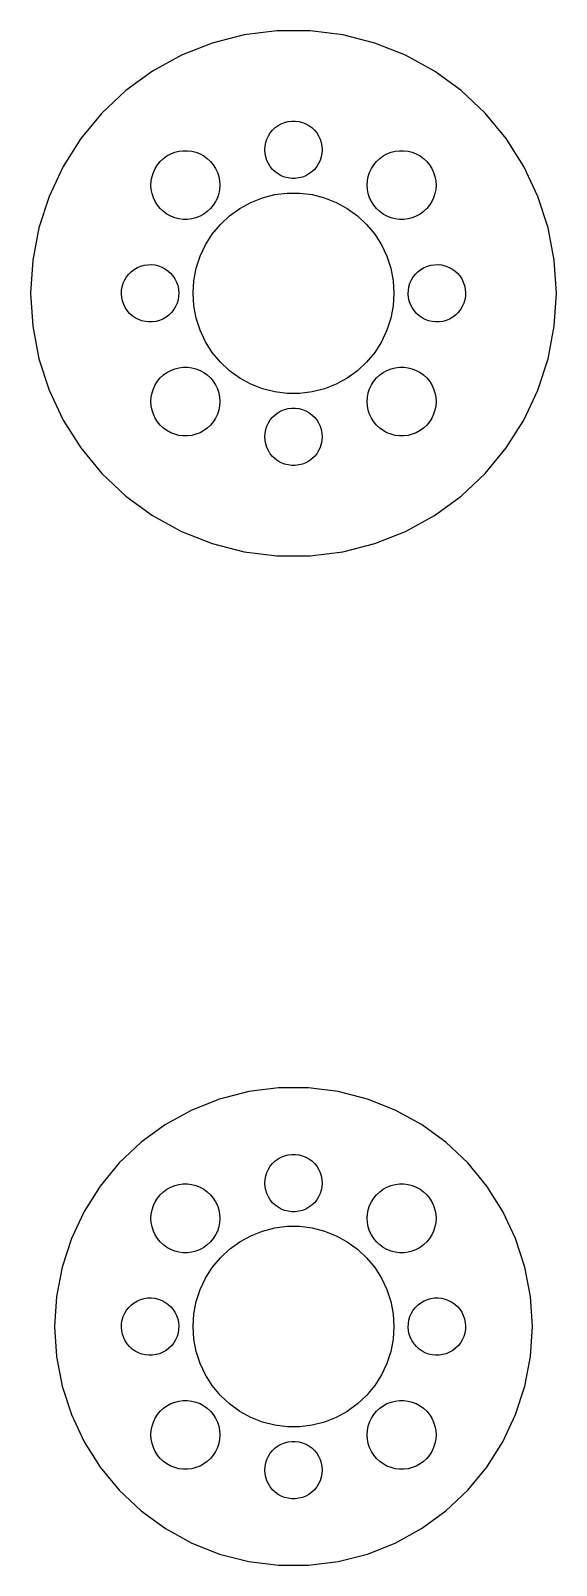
# Model space of a CAD drawing. Header units: metres. Extents: x -14 to 116, y 96 to 176.
# Drawn here: x -13.8 to 13.8, y 95.5 to 175.7 of the extents above; entities that cross this region are included whole.
import ezdxf

# ---------------------------------------------------------------- set-up
doc = ezdxf.new("R2010")
doc.units = ezdxf.units.M

msp = doc.modelspace()

# ---------------------------------------------------------------- linework, layer by layer
for p, q in [((-0.863358, 175.723), (-2.57649, 175.506)), ((0.863358, 175.723), (-0.863358, 175.723)), ((2.57649, 175.506), (0.863358, 175.723)), ((-4.24898, 175.077), (-5.85446, 174.441)), ((-2.57649, 175.506), (-4.24898, 175.077)), ((4.24898, 175.077), (2.57649, 175.506)), ((5.85446, 174.441), (4.24898, 175.077)), ((-5.85446, 174.441), (-7.36761, 173.609)), ((7.36761, 173.609), (5.85446, 174.441)), ((-7.36761, 173.609), (-8.76457, 172.595)), ((8.76457, 172.595), (7.36761, 173.609)), ((-8.76457, 172.595), (-10.0233, 171.413)), ((10.0233, 171.413), (8.76457, 172.595)), ((-10.0233, 171.413), (-11.124, 170.082)), ((-0.803726, 170.766), (-0.638657, 170.857)), ((-0.638657, 170.857), (-0.463516, 170.927)), ((-0.463516, 170.927), (-0.281067, 170.973)), ((-0.281067, 170.973), (-0.094177, 170.997)), ((-0.094177, 170.997), (0.094177, 170.997)), ((0.094177, 170.997), (0.281067, 170.973)), ((0.281067, 170.973), (0.463516, 170.927)), ((0.463516, 170.927), (0.638657, 170.857)), ((0.638657, 170.857), (0.803726, 170.766)), ((11.124, 170.082), (10.0233, 171.413)), ((-11.124, 170.082), (-12.0492, 168.624)), ((-1.45287, 169.873), (-1.39465, 170.052)), ((-1.39465, 170.052), (-1.31445, 170.223)), ((-1.31445, 170.223), (-1.21352, 170.382)), ((-1.21352, 170.382), (-1.09344, 170.527)), ((-1.09344, 170.527), (-0.956131, 170.656)), ((-0.956131, 170.656), (-0.803726, 170.766)), ((0.803726, 170.766), (0.956131, 170.656)), ((0.956131, 170.656), (1.09344, 170.527)), ((1.09344, 170.527), (1.21352, 170.382)), ((1.21352, 170.382), (1.31445, 170.223)), ((1.31445, 170.223), (1.39465, 170.052)), ((1.39465, 170.052), (1.45287, 169.873)), ((12.0492, 168.624), (11.124, 170.082)), ((-6.62148, 169.177), (-6.4234, 169.286)), ((-6.4234, 169.286), (-6.21323, 169.369)), ((-6.21323, 169.369), (-5.99428, 169.425)), ((-5.99428, 169.425), (-5.77002, 169.453)), ((-5.77002, 169.453), (-5.54398, 169.453)), ((-5.54398, 169.453), (-5.3197, 169.425)), ((-5.3197, 169.425), (-5.10077, 169.369)), ((-5.10077, 169.369), (-4.89059, 169.286)), ((-4.89059, 169.286), (-4.6925, 169.177)), ((-1.5, 169.5), (-1.48816, 169.688)), ((-1.48816, 169.312), (-1.5, 169.5)), ((-1.48816, 169.688), (-1.45287, 169.873)), ((-1.45287, 169.127), (-1.48816, 169.312)), ((1.45287, 169.873), (1.48816, 169.688)), ((1.48816, 169.312), (1.45287, 169.127)), ((1.48816, 169.688), (1.5, 169.5)), ((1.5, 169.5), (1.48816, 169.312)), ((4.6925, 169.177), (4.89059, 169.286)), ((4.89059, 169.286), (5.10077, 169.369)), ((5.10077, 169.369), (5.3197, 169.425)), ((5.3197, 169.425), (5.54398, 169.453)), ((5.54398, 169.453), (5.77002, 169.453)), ((5.77002, 169.453), (5.99428, 169.425)), ((5.99428, 169.425), (6.21323, 169.369)), ((6.21323, 169.369), (6.4234, 169.286)), ((6.4234, 169.286), (6.62148, 169.177)), ((-12.0492, 168.624), (-12.7844, 167.062)), ((-7.3306, 168.32), (-7.23434, 168.524)), ((-7.23434, 168.524), (-7.11322, 168.715)), ((-7.11322, 168.715), (-6.96913, 168.889)), ((-6.96913, 168.889), (-6.80435, 169.044)), ((-6.80435, 169.044), (-6.62148, 169.177)), ((-4.6925, 169.177), (-4.50963, 169.044)), ((-4.50963, 169.044), (-4.34485, 168.889)), ((-4.34485, 168.889), (-4.20076, 168.715)), ((-4.20076, 168.715), (-4.07964, 168.524)), ((-4.07964, 168.524), (-3.9834, 168.32)), ((-1.39465, 168.948), (-1.45287, 169.127)), ((-1.31445, 168.777), (-1.39465, 168.948)), ((-1.21352, 168.618), (-1.31445, 168.777)), ((-1.09344, 168.473), (-1.21352, 168.618)), ((-0.956131, 168.344), (-1.09344, 168.473)), ((1.09344, 168.473), (0.956131, 168.344)), ((1.21352, 168.618), (1.09344, 168.473)), ((1.31445, 168.777), (1.21352, 168.618)), ((1.39465, 168.948), (1.31445, 168.777)), ((1.45287, 169.127), (1.39465, 168.948)), ((3.9834, 168.32), (4.07964, 168.524)), ((4.07964, 168.524), (4.20076, 168.715)), ((4.20076, 168.715), (4.34485, 168.889)), ((4.34485, 168.889), (4.50963, 169.044)), ((4.50963, 169.044), (4.6925, 169.177)), ((6.62148, 169.177), (6.80435, 169.044)), ((6.80435, 169.044), (6.96913, 168.889)), ((6.96913, 168.889), (7.11322, 168.715)), ((7.11322, 168.715), (7.23434, 168.524)), ((7.23434, 168.524), (7.3306, 168.32)), ((12.7844, 167.062), (12.0492, 168.624)), ((-7.45699, 167.657), (-7.44279, 167.883)), ((-7.44279, 167.431), (-7.45699, 167.657)), ((-7.44279, 167.883), (-7.40044, 168.105)), ((-7.40044, 168.105), (-7.3306, 168.32)), ((-3.9834, 168.32), (-3.91354, 168.105)), ((-3.91354, 168.105), (-3.87119, 167.883)), ((-3.87119, 167.883), (-3.85699, 167.657)), ((-3.85699, 167.657), (-3.87119, 167.431)), ((-0.803726, 168.234), (-0.956131, 168.344)), ((-0.638657, 168.143), (-0.803726, 168.234)), ((-0.463516, 168.073), (-0.638657, 168.143)), ((-0.281067, 168.027), (-0.463516, 168.073)), ((-0.094177, 168.003), (-0.281067, 168.027)), ((0.094177, 168.003), (-0.094177, 168.003)), ((0.281067, 168.027), (0.094177, 168.003)), ((0.463516, 168.073), (0.281067, 168.027)), ((0.638657, 168.143), (0.463516, 168.073)), ((0.803726, 168.234), (0.638657, 168.143)), ((0.956131, 168.344), (0.803726, 168.234)), ((3.85699, 167.657), (3.87119, 167.883)), ((3.87119, 167.431), (3.85699, 167.657)), ((3.87119, 167.883), (3.91354, 168.105)), ((3.91354, 168.105), (3.9834, 168.32)), ((7.3306, 168.32), (7.40044, 168.105)), ((7.40044, 168.105), (7.44279, 167.883)), ((7.44279, 167.883), (7.45699, 167.657)), ((7.45699, 167.657), (7.44279, 167.431)), ((-12.7844, 167.062), (-13.318, 165.419)), ((-7.40044, 167.209), (-7.44279, 167.431)), ((-7.3306, 166.994), (-7.40044, 167.209)), ((-7.23434, 166.79), (-7.3306, 166.994)), ((-3.9834, 166.994), (-4.07964, 166.79)), ((-3.91354, 167.209), (-3.9834, 166.994)), ((-3.87119, 167.431), (-3.91354, 167.209)), ((-2.23534, 166.75), (-1.62233, 166.993)), ((-1.62233, 166.993), (-0.983749, 167.157)), ((-0.983749, 167.157), (-0.329636, 167.24)), ((-0.329636, 167.24), (0.329636, 167.24)), ((0.329636, 167.24), (0.983749, 167.157)), ((0.983749, 167.157), (1.62233, 166.993)), ((1.62233, 166.993), (2.23534, 166.75)), ((3.91354, 167.209), (3.87119, 167.431)), ((3.9834, 166.994), (3.91354, 167.209)), ((4.07964, 166.79), (3.9834, 166.994)), ((7.3306, 166.994), (7.23434, 166.79)), ((7.40044, 167.209), (7.3306, 166.994)), ((7.44279, 167.431), (7.40044, 167.209)), ((13.318, 165.419), (12.7844, 167.062)), ((-7.11322, 166.599), (-7.23434, 166.79)), ((-6.96913, 166.425), (-7.11322, 166.599)), ((-6.80435, 166.27), (-6.96913, 166.425)), ((-6.62148, 166.137), (-6.80435, 166.27)), ((-6.4234, 166.028), (-6.62148, 166.137)), ((-6.21323, 165.945), (-6.4234, 166.028)), ((-4.89059, 166.028), (-5.10077, 165.945)), ((-4.6925, 166.137), (-4.89059, 166.028)), ((-4.50963, 166.27), (-4.6925, 166.137)), ((-4.34485, 166.425), (-4.50963, 166.27)), ((-4.20076, 166.599), (-4.34485, 166.425)), ((-4.07964, 166.79), (-4.20076, 166.599)), ((-3.82707, 165.594), (-3.34647, 166.045)), ((-3.34647, 166.045), (-2.81308, 166.433)), ((-2.81308, 166.433), (-2.23534, 166.75)), ((2.23534, 166.75), (2.81308, 166.433)), ((2.81308, 166.433), (3.34647, 166.045)), ((3.34647, 166.045), (3.82707, 165.594)), ((4.20076, 166.599), (4.07964, 166.79)), ((4.34485, 166.425), (4.20076, 166.599)), ((4.50963, 166.27), (4.34485, 166.425)), ((4.6925, 166.137), (4.50963, 166.27)), ((4.89059, 166.028), (4.6925, 166.137)), ((5.10077, 165.945), (4.89059, 166.028)), ((6.4234, 166.028), (6.21323, 165.945)), ((6.62148, 166.137), (6.4234, 166.028)), ((6.80435, 166.27), (6.62148, 166.137)), ((6.96913, 166.425), (6.80435, 166.27)), ((7.11322, 166.599), (6.96913, 166.425)), ((7.23434, 166.79), (7.11322, 166.599)), ((-13.318, 165.419), (-13.6416, 163.723)), ((-5.99428, 165.889), (-6.21323, 165.945)), ((-5.77002, 165.861), (-5.99428, 165.889)), ((-5.54398, 165.861), (-5.77002, 165.861)), ((-5.3197, 165.889), (-5.54398, 165.861)), ((-5.10077, 165.945), (-5.3197, 165.889)), ((-4.24733, 165.086), (-3.82707, 165.594)), ((3.82707, 165.594), (4.24733, 165.086)), ((5.3197, 165.889), (5.10077, 165.945)), ((5.54398, 165.861), (5.3197, 165.889)), ((5.77002, 165.861), (5.54398, 165.861)), ((5.99428, 165.889), (5.77002, 165.861)), ((6.21323, 165.945), (5.99428, 165.889)), ((13.6416, 163.723), (13.318, 165.419)), ((-4.88132, 163.933), (-4.6006, 164.529)), ((-4.6006, 164.529), (-4.24733, 165.086)), ((4.24733, 165.086), (4.6006, 164.529)), ((4.6006, 164.529), (4.88132, 163.933)), ((-13.6416, 163.723), (-13.75, 162)), ((-5.08505, 163.306), (-4.88132, 163.933)), ((4.88132, 163.933), (5.08505, 163.306)), ((13.75, 162), (13.6416, 163.723)), ((-8.8293, 162.695), (-8.73172, 162.856)), ((-8.73172, 162.856), (-8.61472, 163.004)), ((-8.61472, 163.004), (-8.48012, 163.135)), ((-8.48012, 163.135), (-8.33008, 163.249)), ((-8.33008, 163.249), (-8.16695, 163.344)), ((-8.16695, 163.344), (-7.99329, 163.417)), ((-7.99329, 163.417), (-7.81186, 163.467)), ((-7.81186, 163.467), (-7.6255, 163.495)), ((-7.6255, 163.495), (-7.43718, 163.499)), ((-7.43718, 163.499), (-7.24983, 163.479)), ((-7.24983, 163.479), (-7.06645, 163.436)), ((-7.06645, 163.436), (-6.88989, 163.37)), ((-6.88989, 163.37), (-6.72295, 163.283)), ((-6.72295, 163.283), (-6.56827, 163.176)), ((-6.56827, 163.176), (-6.42828, 163.049)), ((-6.42828, 163.049), (-6.30519, 162.907)), ((-6.30519, 162.907), (-6.20096, 162.75)), ((-5.20859, 162.658), (-5.08505, 163.306)), ((5.08505, 163.306), (5.20859, 162.658)), ((6.17068, 162.695), (6.26826, 162.856)), ((6.26826, 162.856), (6.38527, 163.004)), ((6.38527, 163.004), (6.51987, 163.135)), ((6.51987, 163.135), (6.66991, 163.249)), ((6.66991, 163.249), (6.83304, 163.344)), ((6.83304, 163.344), (7.0067, 163.417)), ((7.0067, 163.417), (7.18813, 163.467)), ((7.18813, 163.467), (7.37448, 163.495)), ((7.37448, 163.495), (7.56281, 163.499)), ((7.56281, 163.499), (7.75015, 163.479)), ((7.75015, 163.479), (7.93353, 163.436)), ((7.93353, 163.436), (8.11009, 163.37)), ((8.11009, 163.37), (8.27704, 163.283)), ((8.27704, 163.283), (8.43172, 163.176)), ((8.43172, 163.176), (8.5717, 163.049)), ((8.5717, 163.049), (8.69479, 162.907)), ((8.69479, 162.907), (8.79903, 162.75)), ((-8.99966, 161.969), (-8.99178, 162.157)), ((-8.99178, 162.157), (-8.96036, 162.343)), ((-8.96036, 162.343), (-8.90591, 162.523)), ((-8.90591, 162.523), (-8.8293, 162.695)), ((-6.20096, 162.75), (-6.1172, 162.581)), ((-6.1172, 162.581), (-6.05525, 162.403)), ((-6.05525, 162.403), (-6.01608, 162.219)), ((-6.01608, 162.219), (-6.00032, 162.031)), ((-6.00032, 162.031), (-6.00821, 161.843)), ((-5.25, 162), (-5.20859, 162.658)), ((5.20859, 162.658), (5.25, 162)), ((6.00032, 161.969), (6.00821, 162.157)), ((6.00821, 162.157), (6.03963, 162.343)), ((6.03963, 162.343), (6.09407, 162.523)), ((6.09407, 162.523), (6.17068, 162.695)), ((8.79903, 162.75), (8.88278, 162.581)), ((8.88278, 162.581), (8.94473, 162.403)), ((8.94473, 162.403), (8.9839, 162.219)), ((8.9839, 162.219), (8.99966, 162.031)), ((8.99966, 162.031), (8.99178, 161.843)), ((-13.75, 162), (-13.6416, 160.277)), ((-8.9839, 161.781), (-8.99966, 161.969)), ((-8.94473, 161.597), (-8.9839, 161.781)), ((-8.88278, 161.419), (-8.94473, 161.597)), ((-8.79903, 161.25), (-8.88278, 161.419)), ((-8.69479, 161.093), (-8.79903, 161.25)), ((-6.17068, 161.305), (-6.26826, 161.144)), ((-6.09407, 161.477), (-6.17068, 161.305)), ((-6.03963, 161.657), (-6.09407, 161.477)), ((-6.00821, 161.843), (-6.03963, 161.657)), ((-5.20859, 161.342), (-5.25, 162)), ((-5.08505, 160.694), (-5.20859, 161.342)), ((5.20859, 161.342), (5.08505, 160.694)), ((5.25, 162), (5.20859, 161.342)), ((6.01608, 161.781), (6.00032, 161.969)), ((6.05525, 161.597), (6.01608, 161.781)), ((6.1172, 161.419), (6.05525, 161.597)), ((6.20096, 161.25), (6.1172, 161.419)), ((6.30519, 161.093), (6.20096, 161.25)), ((8.8293, 161.305), (8.73172, 161.144)), ((8.90591, 161.477), (8.8293, 161.305)), ((8.96036, 161.657), (8.90591, 161.477)), ((8.99178, 161.843), (8.96036, 161.657)), ((13.6416, 160.277), (13.75, 162)), ((-8.5717, 160.951), (-8.69479, 161.093)), ((-8.43172, 160.824), (-8.5717, 160.951)), ((-8.27704, 160.717), (-8.43172, 160.824)), ((-8.11009, 160.63), (-8.27704, 160.717)), ((-7.93353, 160.564), (-8.11009, 160.63)), ((-7.75015, 160.521), (-7.93353, 160.564)), ((-7.56281, 160.501), (-7.75015, 160.521)), ((-7.37448, 160.505), (-7.56281, 160.501)), ((-7.18813, 160.533), (-7.37448, 160.505)), ((-7.0067, 160.583), (-7.18813, 160.533)), ((-6.83304, 160.656), (-7.0067, 160.583)), ((-6.66991, 160.751), (-6.83304, 160.656)), ((-6.51987, 160.865), (-6.66991, 160.751)), ((-6.38527, 160.996), (-6.51987, 160.865)), ((-6.26826, 161.144), (-6.38527, 160.996)), ((-4.88132, 160.067), (-5.08505, 160.694)), ((5.08505, 160.694), (4.88132, 160.067)), ((6.42828, 160.951), (6.30519, 161.093)), ((6.56827, 160.824), (6.42828, 160.951)), ((6.72295, 160.717), (6.56827, 160.824)), ((6.88989, 160.63), (6.72295, 160.717)), ((7.06645, 160.564), (6.88989, 160.63)), ((7.24983, 160.521), (7.06645, 160.564)), ((7.43718, 160.501), (7.24983, 160.521)), ((7.6255, 160.505), (7.43718, 160.501)), ((7.81186, 160.533), (7.6255, 160.505)), ((7.99329, 160.583), (7.81186, 160.533)), ((8.16695, 160.656), (7.99329, 160.583)), ((8.33008, 160.751), (8.16695, 160.656)), ((8.48012, 160.865), (8.33008, 160.751)), ((8.61472, 160.996), (8.48012, 160.865)), ((8.73172, 161.144), (8.61472, 160.996)), ((-13.6416, 160.277), (-13.318, 158.581)), ((-4.6006, 159.471), (-4.88132, 160.067)), ((4.88132, 160.067), (4.6006, 159.471)), ((13.318, 158.581), (13.6416, 160.277)), ((-4.24733, 158.914), (-4.6006, 159.471)), ((-3.82707, 158.406), (-4.24733, 158.914)), ((4.24733, 158.914), (3.82707, 158.406)), ((4.6006, 159.471), (4.24733, 158.914)), ((-13.318, 158.581), (-12.7844, 156.938)), ((-6.4234, 157.972), (-6.21323, 158.055)), ((-6.21323, 158.055), (-5.99428, 158.111)), ((-5.99428, 158.111), (-5.77002, 158.139)), ((-5.77002, 158.139), (-5.54398, 158.139)), ((-5.54398, 158.139), (-5.3197, 158.111)), ((-5.3197, 158.111), (-5.10077, 158.055)), ((-5.10077, 158.055), (-4.89059, 157.972)), ((-3.34647, 157.955), (-3.82707, 158.406)), ((3.82707, 158.406), (3.34647, 157.955)), ((4.89059, 157.972), (5.10077, 158.055)), ((5.10077, 158.055), (5.3197, 158.111)), ((5.3197, 158.111), (5.54398, 158.139)), ((5.54398, 158.139), (5.77002, 158.139)), ((5.77002, 158.139), (5.99428, 158.111)), ((5.99428, 158.111), (6.21323, 158.055)), ((6.21323, 158.055), (6.4234, 157.972)), ((12.7844, 156.938), (13.318, 158.581)), ((-7.3306, 157.006), (-7.23434, 157.21)), ((-7.23434, 157.21), (-7.11322, 157.401)), ((-7.11322, 157.401), (-6.96913, 157.575)), ((-6.96913, 157.575), (-6.80435, 157.73)), ((-6.80435, 157.73), (-6.62148, 157.863)), ((-6.62148, 157.863), (-6.4234, 157.972)), ((-4.89059, 157.972), (-4.6925, 157.863)), ((-4.6925, 157.863), (-4.50963, 157.73)), ((-4.50963, 157.73), (-4.34485, 157.575)), ((-4.34485, 157.575), (-4.20076, 157.401)), ((-4.20076, 157.401), (-4.07964, 157.21)), ((-4.07964, 157.21), (-3.9834, 157.006)), ((-2.81308, 157.567), (-3.34647, 157.955)), ((-2.23534, 157.25), (-2.81308, 157.567)), ((-1.62233, 157.007), (-2.23534, 157.25)), ((2.23534, 157.25), (1.62233, 157.007)), ((2.81308, 157.567), (2.23534, 157.25)), ((3.34647, 157.955), (2.81308, 157.567)), ((3.9834, 157.006), (4.07964, 157.21)), ((4.07964, 157.21), (4.20076, 157.401)), ((4.20076, 157.401), (4.34485, 157.575)), ((4.34485, 157.575), (4.50963, 157.73)), ((4.50963, 157.73), (4.6925, 157.863)), ((4.6925, 157.863), (4.89059, 157.972)), ((6.4234, 157.972), (6.62148, 157.863)), ((6.62148, 157.863), (6.80435, 157.73)), ((6.80435, 157.73), (6.96913, 157.575)), ((6.96913, 157.575), (7.11322, 157.401)), ((7.11322, 157.401), (7.23434, 157.21)), ((7.23434, 157.21), (7.3306, 157.006)), ((-12.7844, 156.938), (-12.0492, 155.376)), ((-7.45699, 156.343), (-7.44279, 156.569)), ((-7.44279, 156.569), (-7.40044, 156.791)), ((-7.40044, 156.791), (-7.3306, 157.006)), ((-3.9834, 157.006), (-3.91354, 156.791)), ((-3.91354, 156.791), (-3.87119, 156.569)), ((-3.87119, 156.569), (-3.85699, 156.343)), ((-0.983749, 156.843), (-1.62233, 157.007)), ((-0.329636, 156.76), (-0.983749, 156.843)), ((0.329636, 156.76), (-0.329636, 156.76)), ((0.983749, 156.843), (0.329636, 156.76)), ((1.62233, 157.007), (0.983749, 156.843)), ((3.85699, 156.343), (3.87119, 156.569)), ((3.87119, 156.569), (3.91354, 156.791)), ((3.91354, 156.791), (3.9834, 157.006)), ((7.3306, 157.006), (7.40044, 156.791)), ((7.40044, 156.791), (7.44279, 156.569)), ((7.44279, 156.569), (7.45699, 156.343)), ((12.0492, 155.376), (12.7844, 156.938)), ((-7.44279, 156.117), (-7.45699, 156.343)), ((-7.40044, 155.895), (-7.44279, 156.117)), ((-7.3306, 155.68), (-7.40044, 155.895)), ((-7.23434, 155.476), (-7.3306, 155.68)), ((-3.9834, 155.68), (-4.07964, 155.476)), ((-3.91354, 155.895), (-3.9834, 155.68)), ((-3.87119, 156.117), (-3.91354, 155.895)), ((-3.85699, 156.343), (-3.87119, 156.117)), ((-1.09344, 155.527), (-0.956131, 155.656)), ((-0.956131, 155.656), (-0.803726, 155.766)), ((-0.803726, 155.766), (-0.638657, 155.857)), ((-0.638657, 155.857), (-0.463516, 155.927)), ((-0.463516, 155.927), (-0.281067, 155.973)), ((-0.281067, 155.973), (-0.094177, 155.997)), ((-0.094177, 155.997), (0.094177, 155.997)), ((0.094177, 155.997), (0.281067, 155.973)), ((0.281067, 155.973), (0.463516, 155.927)), ((0.463516, 155.927), (0.638657, 155.857)), ((0.638657, 155.857), (0.803726, 155.766)), ((0.803726, 155.766), (0.956131, 155.656)), ((0.956131, 155.656), (1.09344, 155.527)), ((3.87119, 156.117), (3.85699, 156.343)), ((3.91354, 155.895), (3.87119, 156.117)), ((3.9834, 155.68), (3.91354, 155.895)), ((4.07964, 155.476), (3.9834, 155.68)), ((7.3306, 155.68), (7.23434, 155.476)), ((7.40044, 155.895), (7.3306, 155.68)), ((7.44279, 156.117), (7.40044, 155.895)), ((7.45699, 156.343), (7.44279, 156.117)), ((-12.0492, 155.376), (-11.124, 153.918)), ((-7.11322, 155.285), (-7.23434, 155.476)), ((-6.96913, 155.111), (-7.11322, 155.285)), ((-6.80435, 154.956), (-6.96913, 155.111)), ((-6.62148, 154.823), (-6.80435, 154.956)), ((-6.4234, 154.714), (-6.62148, 154.823)), ((-4.6925, 154.823), (-4.89059, 154.714)), ((-4.50963, 154.956), (-4.6925, 154.823)), ((-4.34485, 155.111), (-4.50963, 154.956)), ((-4.20076, 155.285), (-4.34485, 155.111)), ((-4.07964, 155.476), (-4.20076, 155.285)), ((-1.48816, 154.688), (-1.45287, 154.873)), ((-1.45287, 154.873), (-1.39465, 155.052)), ((-1.39465, 155.052), (-1.31445, 155.223)), ((-1.31445, 155.223), (-1.21352, 155.382)), ((-1.21352, 155.382), (-1.09344, 155.527)), ((1.09344, 155.527), (1.21352, 155.382)), ((1.21352, 155.382), (1.31445, 155.223)), ((1.31445, 155.223), (1.39465, 155.052)), ((1.39465, 155.052), (1.45287, 154.873)), ((1.45287, 154.873), (1.48816, 154.688)), ((4.20076, 155.285), (4.07964, 155.476)), ((4.34485, 155.111), (4.20076, 155.285)), ((4.50963, 154.956), (4.34485, 155.111)), ((4.6925, 154.823), (4.50963, 154.956)), ((4.89059, 154.714), (4.6925, 154.823)), ((6.62148, 154.823), (6.4234, 154.714)), ((6.80435, 154.956), (6.62148, 154.823)), ((6.96913, 155.111), (6.80435, 154.956)), ((7.11322, 155.285), (6.96913, 155.111)), ((7.23434, 155.476), (7.11322, 155.285)), ((11.124, 153.918), (12.0492, 155.376)), ((-6.21323, 154.631), (-6.4234, 154.714)), ((-5.99428, 154.575), (-6.21323, 154.631)), ((-5.77002, 154.547), (-5.99428, 154.575)), ((-5.54398, 154.547), (-5.77002, 154.547)), ((-5.3197, 154.575), (-5.54398, 154.547)), ((-5.10077, 154.631), (-5.3197, 154.575)), ((-4.89059, 154.714), (-5.10077, 154.631)), ((-1.5, 154.5), (-1.48816, 154.688)), ((-1.48816, 154.312), (-1.5, 154.5)), ((-1.45287, 154.127), (-1.48816, 154.312)), ((-1.39465, 153.948), (-1.45287, 154.127)), ((1.45287, 154.127), (1.39465, 153.948)), ((1.48816, 154.312), (1.45287, 154.127)), ((1.48816, 154.688), (1.5, 154.5)), ((1.5, 154.5), (1.48816, 154.312)), ((5.10077, 154.631), (4.89059, 154.714)), ((5.3197, 154.575), (5.10077, 154.631)), ((5.54398, 154.547), (5.3197, 154.575)), ((5.77002, 154.547), (5.54398, 154.547)), ((5.99428, 154.575), (5.77002, 154.547)), ((6.21323, 154.631), (5.99428, 154.575)), ((6.4234, 154.714), (6.21323, 154.631)), ((-11.124, 153.918), (-10.0233, 152.587)), ((-1.31445, 153.777), (-1.39465, 153.948)), ((-1.21352, 153.618), (-1.31445, 153.777)), ((-1.09344, 153.473), (-1.21352, 153.618)), ((-0.956131, 153.344), (-1.09344, 153.473)), ((-0.803726, 153.234), (-0.956131, 153.344)), ((-0.638657, 153.143), (-0.803726, 153.234)), ((0.803726, 153.234), (0.638657, 153.143)), ((0.956131, 153.344), (0.803726, 153.234)), ((1.09344, 153.473), (0.956131, 153.344)), ((1.21352, 153.618), (1.09344, 153.473)), ((1.31445, 153.777), (1.21352, 153.618)), ((1.39465, 153.948), (1.31445, 153.777)), ((10.0233, 152.587), (11.124, 153.918)), ((-10.0233, 152.587), (-8.76457, 151.405)), ((-0.463516, 153.073), (-0.638657, 153.143)), ((-0.281067, 153.027), (-0.463516, 153.073)), ((-0.094177, 153.003), (-0.281067, 153.027)), ((0.094177, 153.003), (-0.094177, 153.003)), ((0.281067, 153.027), (0.094177, 153.003)), ((0.463516, 153.073), (0.281067, 153.027)), ((0.638657, 153.143), (0.463516, 153.073)), ((8.76457, 151.405), (10.0233, 152.587)), ((-8.76457, 151.405), (-7.36761, 150.391)), ((7.36761, 150.391), (8.76457, 151.405)), ((-7.36761, 150.391), (-5.85446, 149.559)), ((5.85446, 149.559), (7.36761, 150.391)), ((-5.85446, 149.559), (-4.24898, 148.923)), ((4.24898, 148.923), (5.85446, 149.559)), ((-4.24898, 148.923), (-2.57649, 148.494)), ((-2.57649, 148.494), (-0.863358, 148.277)), ((0.863358, 148.277), (2.57649, 148.494)), ((2.57649, 148.494), (4.24898, 148.923)), ((-0.863358, 148.277), (0.863358, 148.277)), ((-0.784866, 120.475), (-2.34225, 120.279)), ((0.784866, 120.475), (-0.784866, 120.475)), ((2.34225, 120.279), (0.784866, 120.475)), ((-3.8627, 119.888), (-5.32224, 119.31)), ((-2.34225, 120.279), (-3.8627, 119.888)), ((3.8627, 119.888), (2.34225, 120.279)), ((5.32224, 119.31), (3.8627, 119.888)), ((-5.32224, 119.31), (-6.69783, 118.554)), ((6.69783, 118.554), (5.32224, 119.31)), ((-6.69783, 118.554), (-7.96779, 117.631)), ((7.96779, 117.631), (6.69783, 118.554)), ((-7.96779, 117.631), (-9.11211, 116.557)), ((9.11211, 116.557), (7.96779, 117.631)), ((-9.11211, 116.557), (-10.1127, 115.347)), ((-1.31445, 116.223), (-1.21352, 116.382)), ((-1.21352, 116.382), (-1.09344, 116.527)), ((-1.09344, 116.527), (-0.956131, 116.656)), ((-0.956131, 116.656), (-0.803726, 116.766)), ((-0.803726, 116.766), (-0.638657, 116.857)), ((-0.638657, 116.857), (-0.463516, 116.927)), ((-0.463516, 116.927), (-0.281067, 116.973)), ((-0.281067, 116.973), (-0.094177, 116.997)), ((-0.094177, 116.997), (0.094177, 116.997)), ((0.094177, 116.997), (0.281067, 116.973)), ((0.281067, 116.973), (0.463516, 116.927)), ((0.463516, 116.927), (0.638657, 116.857)), ((0.638657, 116.857), (0.803726, 116.766)), ((0.803726, 116.766), (0.956131, 116.656)), ((0.956131, 116.656), (1.09344, 116.527)), ((1.09344, 116.527), (1.21352, 116.382)), ((1.21352, 116.382), (1.31445, 116.223)), ((10.1127, 115.347), (9.11211, 116.557)), ((-1.5, 115.5), (-1.48816, 115.688)), ((-1.48816, 115.312), (-1.5, 115.5)), ((-1.48816, 115.688), (-1.45287, 115.873)), ((-1.45287, 115.873), (-1.39465, 116.052)), ((-1.39465, 116.052), (-1.31445, 116.223)), ((1.31445, 116.223), (1.39465, 116.052)), ((1.39465, 116.052), (1.45287, 115.873)), ((1.45287, 115.873), (1.48816, 115.688)), ((1.48816, 115.688), (1.5, 115.5)), ((1.5, 115.5), (1.48816, 115.312)), ((-10.1127, 115.347), (-10.9538, 114.022)), ((-7.23434, 114.524), (-7.11322, 114.715)), ((-7.11322, 114.715), (-6.96913, 114.889)), ((-6.96913, 114.889), (-6.80435, 115.044)), ((-6.80435, 115.044), (-6.62148, 115.177)), ((-6.62148, 115.177), (-6.4234, 115.286)), ((-6.4234, 115.286), (-6.21323, 115.369)), ((-6.21323, 115.369), (-5.99428, 115.425)), ((-5.99428, 115.425), (-5.77002, 115.453)), ((-5.77002, 115.453), (-5.54398, 115.453)), ((-5.54398, 115.453), (-5.3197, 115.425)), ((-5.3197, 115.425), (-5.10077, 115.369)), ((-5.10077, 115.369), (-4.89059, 115.286)), ((-4.89059, 115.286), (-4.6925, 115.177)), ((-4.6925, 115.177), (-4.50963, 115.044)), ((-4.50963, 115.044), (-4.34485, 114.889)), ((-4.34485, 114.889), (-4.20076, 114.715)), ((-4.20076, 114.715), (-4.07964, 114.524)), ((-1.45287, 115.127), (-1.48816, 115.312)), ((-1.39465, 114.948), (-1.45287, 115.127)), ((-1.31445, 114.777), (-1.39465, 114.948)), ((-1.21352, 114.618), (-1.31445, 114.777)), ((1.31445, 114.777), (1.21352, 114.618)), ((1.39465, 114.948), (1.31445, 114.777)), ((1.45287, 115.127), (1.39465, 114.948)), ((1.48816, 115.312), (1.45287, 115.127)), ((4.07964, 114.524), (4.20076, 114.715)), ((4.20076, 114.715), (4.34485, 114.889)), ((4.34485, 114.889), (4.50963, 115.044)), ((4.50963, 115.044), (4.6925, 115.177)), ((4.6925, 115.177), (4.89059, 115.286)), ((4.89059, 115.286), (5.10077, 115.369)), ((5.10077, 115.369), (5.3197, 115.425)), ((5.3197, 115.425), (5.54398, 115.453)), ((5.54398, 115.453), (5.77002, 115.453)), ((5.77002, 115.453), (5.99428, 115.425)), ((5.99428, 115.425), (6.21323, 115.369)), ((6.21323, 115.369), (6.4234, 115.286)), ((6.4234, 115.286), (6.62148, 115.177)), ((6.62148, 115.177), (6.80435, 115.044)), ((6.80435, 115.044), (6.96913, 114.889)), ((6.96913, 114.889), (7.11322, 114.715)), ((7.11322, 114.715), (7.23434, 114.524)), ((10.9538, 114.022), (10.1127, 115.347)), ((-10.9538, 114.022), (-11.6222, 112.602)), ((-7.45699, 113.657), (-7.44279, 113.883)), ((-7.44279, 113.883), (-7.40044, 114.105)), ((-7.40044, 114.105), (-7.3306, 114.32)), ((-7.3306, 114.32), (-7.23434, 114.524)), ((-4.07964, 114.524), (-3.9834, 114.32)), ((-3.9834, 114.32), (-3.91354, 114.105)), ((-3.91354, 114.105), (-3.87119, 113.883)), ((-3.87119, 113.883), (-3.85699, 113.657)), ((-1.09344, 114.473), (-1.21352, 114.618)), ((-0.956131, 114.344), (-1.09344, 114.473)), ((-0.803726, 114.234), (-0.956131, 114.344)), ((-0.638657, 114.143), (-0.803726, 114.234)), ((-0.463516, 114.073), (-0.638657, 114.143)), ((-0.281067, 114.027), (-0.463516, 114.073)), ((-0.094177, 114.003), (-0.281067, 114.027)), ((0.094177, 114.003), (-0.094177, 114.003)), ((0.281067, 114.027), (0.094177, 114.003)), ((0.463516, 114.073), (0.281067, 114.027)), ((0.638657, 114.143), (0.463516, 114.073)), ((0.803726, 114.234), (0.638657, 114.143)), ((0.956131, 114.344), (0.803726, 114.234)), ((1.09344, 114.473), (0.956131, 114.344)), ((1.21352, 114.618), (1.09344, 114.473)), ((3.85699, 113.657), (3.87119, 113.883)), ((3.87119, 113.883), (3.91354, 114.105)), ((3.91354, 114.105), (3.9834, 114.32)), ((3.9834, 114.32), (4.07964, 114.524)), ((7.23434, 114.524), (7.3306, 114.32)), ((7.3306, 114.32), (7.40044, 114.105)), ((7.40044, 114.105), (7.44279, 113.883)), ((7.44279, 113.883), (7.45699, 113.657)), ((11.6222, 112.602), (10.9538, 114.022)), ((-7.44279, 113.431), (-7.45699, 113.657)), ((-7.40044, 113.209), (-7.44279, 113.431)), ((-7.3306, 112.994), (-7.40044, 113.209)), ((-3.91354, 113.209), (-3.9834, 112.994)), ((-3.87119, 113.431), (-3.91354, 113.209)), ((-3.85699, 113.657), (-3.87119, 113.431)), ((-1.62233, 112.993), (-0.983749, 113.157)), ((-0.983749, 113.157), (-0.329636, 113.24)), ((-0.329636, 113.24), (0.329636, 113.24)), ((0.329636, 113.24), (0.983749, 113.157)), ((0.983749, 113.157), (1.62233, 112.993)), ((3.87119, 113.431), (3.85699, 113.657)), ((3.91354, 113.209), (3.87119, 113.431)), ((3.9834, 112.994), (3.91354, 113.209)), ((7.40044, 113.209), (7.3306, 112.994)), ((7.44279, 113.431), (7.40044, 113.209)), ((7.45699, 113.657), (7.44279, 113.431)), ((-11.6222, 112.602), (-12.1073, 111.109)), ((-7.23434, 112.79), (-7.3306, 112.994)), ((-7.11322, 112.599), (-7.23434, 112.79)), ((-6.96913, 112.425), (-7.11322, 112.599)), ((-6.80435, 112.27), (-6.96913, 112.425)), ((-4.34485, 112.425), (-4.50963, 112.27)), ((-4.20076, 112.599), (-4.34485, 112.425)), ((-4.07964, 112.79), (-4.20076, 112.599)), ((-3.9834, 112.994), (-4.07964, 112.79)), ((-3.34647, 112.045), (-2.81308, 112.433)), ((-2.81308, 112.433), (-2.23534, 112.75)), ((-2.23534, 112.75), (-1.62233, 112.993)), ((1.62233, 112.993), (2.23534, 112.75)), ((2.23534, 112.75), (2.81308, 112.433)), ((2.81308, 112.433), (3.34647, 112.045)), ((4.07964, 112.79), (3.9834, 112.994)), ((4.20076, 112.599), (4.07964, 112.79)), ((4.34485, 112.425), (4.20076, 112.599)), ((4.50963, 112.27), (4.34485, 112.425)), ((6.96913, 112.425), (6.80435, 112.27)), ((7.11322, 112.599), (6.96913, 112.425)), ((7.23434, 112.79), (7.11322, 112.599)), ((7.3306, 112.994), (7.23434, 112.79)), ((12.1073, 111.109), (11.6222, 112.602)), ((-6.62148, 112.137), (-6.80435, 112.27)), ((-6.4234, 112.028), (-6.62148, 112.137)), ((-6.21323, 111.945), (-6.4234, 112.028)), ((-5.99428, 111.889), (-6.21323, 111.945)), ((-5.77002, 111.861), (-5.99428, 111.889)), ((-5.54398, 111.861), (-5.77002, 111.861)), ((-5.3197, 111.889), (-5.54398, 111.861)), ((-5.10077, 111.945), (-5.3197, 111.889)), ((-4.89059, 112.028), (-5.10077, 111.945)), ((-4.6925, 112.137), (-4.89059, 112.028)), ((-4.50963, 112.27), (-4.6925, 112.137)), ((-4.24733, 111.086), (-3.82707, 111.594)), ((-3.82707, 111.594), (-3.34647, 112.045)), ((3.34647, 112.045), (3.82707, 111.594)), ((3.82707, 111.594), (4.24733, 111.086)), ((4.6925, 112.137), (4.50963, 112.27)), ((4.89059, 112.028), (4.6925, 112.137)), ((5.10077, 111.945), (4.89059, 112.028)), ((5.3197, 111.889), (5.10077, 111.945)), ((5.54398, 111.861), (5.3197, 111.889)), ((5.77002, 111.861), (5.54398, 111.861)), ((5.99428, 111.889), (5.77002, 111.861)), ((6.21323, 111.945), (5.99428, 111.889)), ((6.4234, 112.028), (6.21323, 111.945)), ((6.62148, 112.137), (6.4234, 112.028)), ((6.80435, 112.27), (6.62148, 112.137)), ((-12.1073, 111.109), (-12.4014, 109.567)), ((-4.6006, 110.529), (-4.24733, 111.086)), ((4.24733, 111.086), (4.6006, 110.529)), ((12.4014, 109.567), (12.1073, 111.109)), ((-5.08505, 109.306), (-4.88132, 109.933)), ((-4.88132, 109.933), (-4.6006, 110.529)), ((4.6006, 110.529), (4.88132, 109.933)), ((4.88132, 109.933), (5.08505, 109.306)), ((-12.4014, 109.567), (-12.5, 108)), ((-8.61472, 109.004), (-8.48012, 109.135)), ((-8.48012, 109.135), (-8.33008, 109.249)), ((-8.33008, 109.249), (-8.16695, 109.344)), ((-8.16695, 109.344), (-7.99329, 109.417)), ((-7.99329, 109.417), (-7.81186, 109.467)), ((-7.81186, 109.467), (-7.6255, 109.495)), ((-7.6255, 109.495), (-7.43718, 109.499)), ((-7.43718, 109.499), (-7.24983, 109.479)), ((-7.24983, 109.479), (-7.06645, 109.436)), ((-7.06645, 109.436), (-6.88989, 109.37)), ((-6.88989, 109.37), (-6.72295, 109.283)), ((-6.72295, 109.283), (-6.56827, 109.176)), ((-6.56827, 109.176), (-6.42828, 109.049)), ((-5.20859, 108.658), (-5.08505, 109.306)), ((5.08505, 109.306), (5.20859, 108.658)), ((6.38527, 109.004), (6.51987, 109.135)), ((6.51987, 109.135), (6.66991, 109.249)), ((6.66991, 109.249), (6.83304, 109.344)), ((6.83304, 109.344), (7.0067, 109.417)), ((7.0067, 109.417), (7.18813, 109.467)), ((7.18813, 109.467), (7.37448, 109.495)), ((7.37448, 109.495), (7.56281, 109.499)), ((7.56281, 109.499), (7.75015, 109.479)), ((7.75015, 109.479), (7.93353, 109.436)), ((7.93353, 109.436), (8.11009, 109.37)), ((8.11009, 109.37), (8.27704, 109.283)), ((8.27704, 109.283), (8.43172, 109.176)), ((8.43172, 109.176), (8.5717, 109.049)), ((12.5, 108), (12.4014, 109.567)), ((-8.99178, 108.157), (-8.96036, 108.343)), ((-8.96036, 108.343), (-8.90591, 108.523)), ((-8.90591, 108.523), (-8.8293, 108.695)), ((-8.8293, 108.695), (-8.73172, 108.856)), ((-8.73172, 108.856), (-8.61472, 109.004)), ((-6.42828, 109.049), (-6.30519, 108.907)), ((-6.30519, 108.907), (-6.20096, 108.75)), ((-6.20096, 108.75), (-6.1172, 108.581)), ((-6.1172, 108.581), (-6.05525, 108.403)), ((-6.05525, 108.403), (-6.01608, 108.219)), ((-5.25, 108), (-5.20859, 108.658)), ((5.20859, 108.658), (5.25, 108)), ((6.00821, 108.157), (6.03963, 108.343)), ((6.03963, 108.343), (6.09407, 108.523)), ((6.09407, 108.523), (6.17068, 108.695)), ((6.17068, 108.695), (6.26826, 108.856)), ((6.26826, 108.856), (6.38527, 109.004)), ((8.5717, 109.049), (8.69479, 108.907)), ((8.69479, 108.907), (8.79903, 108.75)), ((8.79903, 108.75), (8.88278, 108.581)), ((8.88278, 108.581), (8.94473, 108.403)), ((8.94473, 108.403), (8.9839, 108.219)), ((-12.5, 108), (-12.4014, 106.433)), ((-8.99966, 107.969), (-8.99178, 108.157)), ((-8.9839, 107.781), (-8.99966, 107.969)), ((-8.94473, 107.597), (-8.9839, 107.781)), ((-8.88278, 107.419), (-8.94473, 107.597)), ((-6.09407, 107.477), (-6.17068, 107.305)), ((-6.03963, 107.657), (-6.09407, 107.477)), ((-6.00821, 107.843), (-6.03963, 107.657)), ((-6.01608, 108.219), (-6.00032, 108.031)), ((-6.00032, 108.031), (-6.00821, 107.843)), ((-5.20859, 107.342), (-5.25, 108)), ((5.25, 108), (5.20859, 107.342)), ((6.00032, 107.969), (6.00821, 108.157)), ((6.01608, 107.781), (6.00032, 107.969)), ((6.05525, 107.597), (6.01608, 107.781)), ((6.1172, 107.419), (6.05525, 107.597)), ((8.90591, 107.477), (8.8293, 107.305)), ((8.96036, 107.657), (8.90591, 107.477)), ((8.99178, 107.843), (8.96036, 107.657)), ((8.9839, 108.219), (8.99966, 108.031)), ((8.99966, 108.031), (8.99178, 107.843)), ((12.4014, 106.433), (12.5, 108)), ((-8.79903, 107.25), (-8.88278, 107.419)), ((-8.69479, 107.093), (-8.79903, 107.25)), ((-8.5717, 106.951), (-8.69479, 107.093)), ((-8.43172, 106.824), (-8.5717, 106.951)), ((-8.27704, 106.717), (-8.43172, 106.824)), ((-8.11009, 106.63), (-8.27704, 106.717)), ((-6.66991, 106.751), (-6.83304, 106.656)), ((-6.51987, 106.865), (-6.66991, 106.751)), ((-6.38527, 106.996), (-6.51987, 106.865)), ((-6.26826, 107.144), (-6.38527, 106.996)), ((-6.17068, 107.305), (-6.26826, 107.144)), ((-5.08505, 106.694), (-5.20859, 107.342)), ((-4.88132, 106.067), (-5.08505, 106.694)), ((5.08505, 106.694), (4.88132, 106.067)), ((5.20859, 107.342), (5.08505, 106.694)), ((6.20096, 107.25), (6.1172, 107.419)), ((6.30519, 107.093), (6.20096, 107.25)), ((6.42828, 106.951), (6.30519, 107.093)), ((6.56827, 106.824), (6.42828, 106.951)), ((6.72295, 106.717), (6.56827, 106.824)), ((6.88989, 106.63), (6.72295, 106.717)), ((8.33008, 106.751), (8.16695, 106.656)), ((8.48012, 106.865), (8.33008, 106.751)), ((8.61472, 106.996), (8.48012, 106.865)), ((8.73172, 107.144), (8.61472, 106.996)), ((8.8293, 107.305), (8.73172, 107.144)), ((-12.4014, 106.433), (-12.1073, 104.891)), ((-7.93353, 106.564), (-8.11009, 106.63)), ((-7.75015, 106.521), (-7.93353, 106.564)), ((-7.56281, 106.501), (-7.75015, 106.521)), ((-7.37448, 106.505), (-7.56281, 106.501)), ((-7.18813, 106.533), (-7.37448, 106.505)), ((-7.0067, 106.583), (-7.18813, 106.533)), ((-6.83304, 106.656), (-7.0067, 106.583)), ((-4.6006, 105.471), (-4.88132, 106.067)), ((4.88132, 106.067), (4.6006, 105.471)), ((7.06645, 106.564), (6.88989, 106.63)), ((7.24983, 106.521), (7.06645, 106.564)), ((7.43718, 106.501), (7.24983, 106.521)), ((7.6255, 106.505), (7.43718, 106.501)), ((7.81186, 106.533), (7.6255, 106.505)), ((7.99329, 106.583), (7.81186, 106.533)), ((8.16695, 106.656), (7.99329, 106.583)), ((12.1073, 104.891), (12.4014, 106.433)), ((-4.24733, 104.914), (-4.6006, 105.471)), ((4.6006, 105.471), (4.24733, 104.914)), ((-12.1073, 104.891), (-11.6222, 103.398)), ((-3.82707, 104.406), (-4.24733, 104.914)), ((-3.34647, 103.955), (-3.82707, 104.406)), ((3.82707, 104.406), (3.34647, 103.955)), ((4.24733, 104.914), (3.82707, 104.406)), ((11.6222, 103.398), (12.1073, 104.891)), ((-7.11322, 103.401), (-6.96913, 103.575)), ((-6.96913, 103.575), (-6.80435, 103.73)), ((-6.80435, 103.73), (-6.62148, 103.863)), ((-6.62148, 103.863), (-6.4234, 103.972)), ((-6.4234, 103.972), (-6.21323, 104.055)), ((-6.21323, 104.055), (-5.99428, 104.111)), ((-5.99428, 104.111), (-5.77002, 104.139)), ((-5.77002, 104.139), (-5.54398, 104.139)), ((-5.54398, 104.139), (-5.3197, 104.111)), ((-5.3197, 104.111), (-5.10077, 104.055)), ((-5.10077, 104.055), (-4.89059, 103.972)), ((-4.89059, 103.972), (-4.6925, 103.863)), ((-4.6925, 103.863), (-4.50963, 103.73)), ((-4.50963, 103.73), (-4.34485, 103.575)), ((-4.34485, 103.575), (-4.20076, 103.401)), ((-2.81308, 103.567), (-3.34647, 103.955)), ((-2.23534, 103.25), (-2.81308, 103.567)), ((2.81308, 103.567), (2.23534, 103.25)), ((3.34647, 103.955), (2.81308, 103.567)), ((4.20076, 103.401), (4.34485, 103.575)), ((4.34485, 103.575), (4.50963, 103.73)), ((4.50963, 103.73), (4.6925, 103.863)), ((4.6925, 103.863), (4.89059, 103.972)), ((4.89059, 103.972), (5.10077, 104.055)), ((5.10077, 104.055), (5.3197, 104.111)), ((5.3197, 104.111), (5.54398, 104.139)), ((5.54398, 104.139), (5.77002, 104.139)), ((5.77002, 104.139), (5.99428, 104.111)), ((5.99428, 104.111), (6.21323, 104.055)), ((6.21323, 104.055), (6.4234, 103.972)), ((6.4234, 103.972), (6.62148, 103.863)), ((6.62148, 103.863), (6.80435, 103.73)), ((6.80435, 103.73), (6.96913, 103.575)), ((6.96913, 103.575), (7.11322, 103.401)), ((-11.6222, 103.398), (-10.9538, 101.978)), ((-7.44279, 102.569), (-7.40044, 102.791)), ((-7.40044, 102.791), (-7.3306, 103.006)), ((-7.3306, 103.006), (-7.23434, 103.21)), ((-7.23434, 103.21), (-7.11322, 103.401)), ((-4.20076, 103.401), (-4.07964, 103.21)), ((-4.07964, 103.21), (-3.9834, 103.006)), ((-3.9834, 103.006), (-3.91354, 102.791)), ((-3.91354, 102.791), (-3.87119, 102.569)), ((-1.62233, 103.007), (-2.23534, 103.25)), ((-0.983749, 102.843), (-1.62233, 103.007)), ((-0.329636, 102.76), (-0.983749, 102.843)), ((0.329636, 102.76), (-0.329636, 102.76)), ((0.983749, 102.843), (0.329636, 102.76)), ((1.62233, 103.007), (0.983749, 102.843)), ((2.23534, 103.25), (1.62233, 103.007)), ((3.87119, 102.569), (3.91354, 102.791)), ((3.91354, 102.791), (3.9834, 103.006)), ((3.9834, 103.006), (4.07964, 103.21)), ((4.07964, 103.21), (4.20076, 103.401)), ((7.11322, 103.401), (7.23434, 103.21)), ((7.23434, 103.21), (7.3306, 103.006)), ((7.3306, 103.006), (7.40044, 102.791)), ((7.40044, 102.791), (7.44279, 102.569)), ((10.9538, 101.978), (11.6222, 103.398)), ((-10.9538, 101.978), (-10.1127, 100.653)), ((-7.45699, 102.343), (-7.44279, 102.569)), ((-7.44279, 102.117), (-7.45699, 102.343)), ((-7.40044, 101.895), (-7.44279, 102.117)), ((-7.3306, 101.68), (-7.40044, 101.895)), ((-3.91354, 101.895), (-3.9834, 101.68)), ((-3.87119, 102.117), (-3.91354, 101.895)), ((-3.87119, 102.569), (-3.85699, 102.343)), ((-3.85699, 102.343), (-3.87119, 102.117)), ((-0.803726, 101.766), (-0.638657, 101.857)), ((-0.638657, 101.857), (-0.463516, 101.927)), ((-0.463516, 101.927), (-0.281067, 101.973)), ((-0.281067, 101.973), (-0.094177, 101.997)), ((-0.094177, 101.997), (0.094177, 101.997)), ((0.094177, 101.997), (0.281067, 101.973)), ((0.281067, 101.973), (0.463516, 101.927)), ((0.463516, 101.927), (0.638657, 101.857)), ((0.638657, 101.857), (0.803726, 101.766)), ((3.85699, 102.343), (3.87119, 102.569)), ((3.87119, 102.117), (3.85699, 102.343)), ((3.91354, 101.895), (3.87119, 102.117)), ((3.9834, 101.68), (3.91354, 101.895)), ((7.40044, 101.895), (7.3306, 101.68)), ((7.44279, 102.117), (7.40044, 101.895)), ((7.44279, 102.569), (7.45699, 102.343)), ((7.45699, 102.343), (7.44279, 102.117)), ((10.1127, 100.653), (10.9538, 101.978)), ((-7.23434, 101.476), (-7.3306, 101.68)), ((-7.11322, 101.285), (-7.23434, 101.476)), ((-6.96913, 101.111), (-7.11322, 101.285)), ((-6.80435, 100.956), (-6.96913, 101.111)), ((-4.34485, 101.111), (-4.50963, 100.956)), ((-4.20076, 101.285), (-4.34485, 101.111)), ((-4.07964, 101.476), (-4.20076, 101.285)), ((-3.9834, 101.68), (-4.07964, 101.476)), ((-1.45287, 100.873), (-1.39465, 101.052)), ((-1.39465, 101.052), (-1.31445, 101.223)), ((-1.31445, 101.223), (-1.21352, 101.382)), ((-1.21352, 101.382), (-1.09344, 101.527)), ((-1.09344, 101.527), (-0.956131, 101.656)), ((-0.956131, 101.656), (-0.803726, 101.766)), ((0.803726, 101.766), (0.956131, 101.656)), ((0.956131, 101.656), (1.09344, 101.527)), ((1.09344, 101.527), (1.21352, 101.382)), ((1.21352, 101.382), (1.31445, 101.223)), ((1.31445, 101.223), (1.39465, 101.052)), ((1.39465, 101.052), (1.45287, 100.873)), ((4.07964, 101.476), (3.9834, 101.68)), ((4.20076, 101.285), (4.07964, 101.476)), ((4.34485, 101.111), (4.20076, 101.285)), ((4.50963, 100.956), (4.34485, 101.111)), ((6.96913, 101.111), (6.80435, 100.956)), ((7.11322, 101.285), (6.96913, 101.111)), ((7.23434, 101.476), (7.11322, 101.285)), ((7.3306, 101.68), (7.23434, 101.476)), ((-10.1127, 100.653), (-9.11211, 99.4432)), ((-6.62148, 100.823), (-6.80435, 100.956)), ((-6.4234, 100.714), (-6.62148, 100.823)), ((-6.21323, 100.631), (-6.4234, 100.714)), ((-5.99428, 100.575), (-6.21323, 100.631)), ((-5.77002, 100.547), (-5.99428, 100.575)), ((-5.54398, 100.547), (-5.77002, 100.547)), ((-5.3197, 100.575), (-5.54398, 100.547)), ((-5.10077, 100.631), (-5.3197, 100.575)), ((-4.89059, 100.714), (-5.10077, 100.631)), ((-4.6925, 100.823), (-4.89059, 100.714)), ((-4.50963, 100.956), (-4.6925, 100.823)), ((-1.5, 100.5), (-1.48816, 100.688)), ((-1.48816, 100.312), (-1.5, 100.5)), ((-1.48816, 100.688), (-1.45287, 100.873)), ((-1.45287, 100.127), (-1.48816, 100.312)), ((1.45287, 100.873), (1.48816, 100.688)), ((1.48816, 100.312), (1.45287, 100.127)), ((1.48816, 100.688), (1.5, 100.5)), ((1.5, 100.5), (1.48816, 100.312)), ((4.6925, 100.823), (4.50963, 100.956)), ((4.89059, 100.714), (4.6925, 100.823)), ((5.10077, 100.631), (4.89059, 100.714)), ((5.3197, 100.575), (5.10077, 100.631)), ((5.54398, 100.547), (5.3197, 100.575)), ((5.77002, 100.547), (5.54398, 100.547)), ((5.99428, 100.575), (5.77002, 100.547)), ((6.21323, 100.631), (5.99428, 100.575)), ((6.4234, 100.714), (6.21323, 100.631)), ((6.62148, 100.823), (6.4234, 100.714)), ((6.80435, 100.956), (6.62148, 100.823)), ((9.11211, 99.4432), (10.1127, 100.653)), ((-1.39465, 99.9478), (-1.45287, 100.127)), ((-1.31445, 99.7774), (-1.39465, 99.9478)), ((-1.21352, 99.6183), (-1.31445, 99.7774)), ((-1.09344, 99.4732), (-1.21352, 99.6183)), ((-0.956131, 99.3442), (-1.09344, 99.4732)), ((1.09344, 99.4732), (0.956131, 99.3442)), ((1.21352, 99.6183), (1.09344, 99.4732)), ((1.31445, 99.7774), (1.21352, 99.6183)), ((1.39465, 99.9478), (1.31445, 99.7774)), ((1.45287, 100.127), (1.39465, 99.9478)), ((-9.11211, 99.4432), (-7.96779, 98.3686)), ((-0.803726, 99.2335), (-0.956131, 99.3442)), ((-0.638657, 99.1428), (-0.803726, 99.2335)), ((-0.463516, 99.0734), (-0.638657, 99.1428)), ((-0.281067, 99.0266), (-0.463516, 99.0734)), ((-0.094177, 99.003), (-0.281067, 99.0266)), ((0.094177, 99.003), (-0.094177, 99.003)), ((0.281067, 99.0266), (0.094177, 99.003)), ((0.463516, 99.0734), (0.281067, 99.0266)), ((0.638657, 99.1428), (0.463516, 99.0734)), ((0.803726, 99.2335), (0.638657, 99.1428)), ((0.956131, 99.3442), (0.803726, 99.2335)), ((7.96779, 98.3686), (9.11211, 99.4432)), ((-7.96779, 98.3686), (-6.69783, 97.4459)), ((6.69783, 97.4459), (7.96779, 98.3686)), ((-6.69783, 97.4459), (-5.32224, 96.6897)), ((5.32224, 96.6897), (6.69783, 97.4459)), ((-5.32224, 96.6897), (-3.8627, 96.1118)), ((3.8627, 96.1118), (5.32224, 96.6897)), ((-3.8627, 96.1118), (-2.34225, 95.7214)), ((-2.34225, 95.7214), (-0.784866, 95.5247)), ((-0.784866, 95.5247), (0.784866, 95.5247)), ((0.784866, 95.5247), (2.34225, 95.7214)), ((2.34225, 95.7214), (3.8627, 96.1118))]:
    msp.add_line(p, q)

doc.saveas('drawing.dxf')
